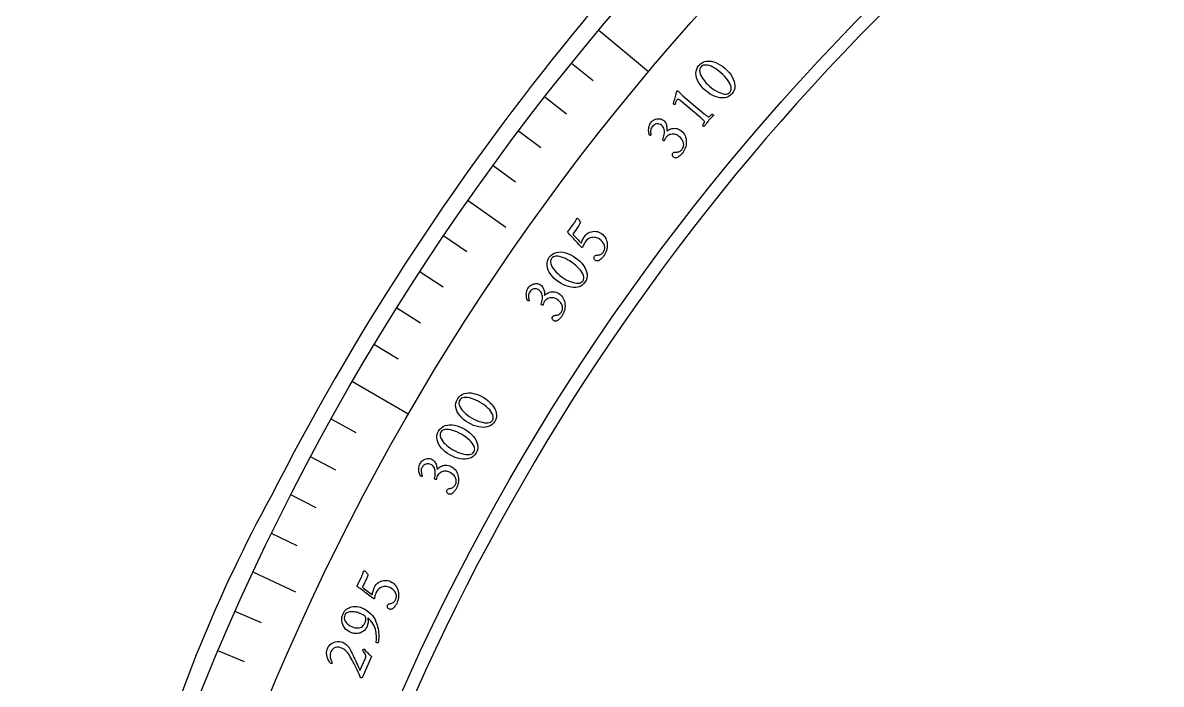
# Model space of a CAD drawing. Header units: millimetres. Extents: x -50 to 50, y -50 to 64.
# Drawn here: x -49.74 to -26.74, y 18.76 to 32.12 of the extents above; entities that cross this region are included whole.
import ezdxf

# ---------------------------------------------------------------- set-up
doc = ezdxf.new("R2010")
doc.units = ezdxf.units.MM
for name, color, linetype in [('CUT_INNER', 6, 'Continuous'), ('CUT_OUTER', 1, 'Continuous'), ('ENGRAVE', 7, 'Continuous'), ('ENGRAVE_FINE', 8, 'Continuous'), ('TEXT', 5, 'Continuous')]:
    doc.layers.add(name, color=color, linetype=linetype)

msp = doc.modelspace()

# ---------------------------------------------------------------- linework, layer by layer
at = {"layer": 'CUT_INNER'}
msp.add_arc((0.0002, -0.0001), 45.7499, 92.31774, 38.3206, dxfattribs=at)
at = {"layer": 'CUT_OUTER'}
for centre, radius, start, end in [((-1.0668, 1.1682), 48.533, 133.37373, 141.06052), ((1.9668, -1.2552), 52.4156, 141.08421, 152.99027), ((-19.5869, 8.734), 28.69, 151.21509, 164.50645)]:
    msp.add_arc(centre, radius, start, end, dxfattribs=at)
at = {"layer": 'ENGRAVE'}
for points in [[(-38.1069, 31.9755), (-37.1041, 31.1341)], [(-40.7487, 28.5326), (-39.9828, 27.9963)], [(-43.0804, 24.8725), (-41.9468, 24.218)], [(-45.0843, 21.0231), (-44.2369, 20.628)]]:
    msp.add_lwpolyline(points, dxfattribs=at)
for radius in [49.745, 48.436, 46.005]:
    msp.add_circle((0, 0), radius, dxfattribs=at)
at = {"layer": 'ENGRAVE_FINE'}
for points in [[(-38.6591, 31.3055), (-38.2231, 30.9525)], [(-39.1996, 30.6261), (-38.7575, 30.2807)], [(-39.7281, 29.9373), (-39.2801, 29.5997)], [(-40.2446, 29.2394), (-39.7907, 28.9096)], [(-41.2405, 27.8171), (-40.7754, 27.5033)], [(-41.7197, 27.0931), (-41.2492, 26.7875)], [(-42.1862, 26.3608), (-41.7104, 26.0635)], [(-42.6398, 25.6206), (-42.1589, 25.3316)], [(-43.508, 24.1169), (-43.0173, 23.8449)], [(-43.9222, 23.3539), (-43.4269, 23.0905)], [(-44.3231, 22.5838), (-43.8233, 22.3291)], [(-44.7105, 21.8068), (-44.2063, 21.5608)], [(-45.4443, 20.2331), (-44.9318, 20.0049)], [(-45.7905, 19.4369), (-45.2741, 19.2177)]]:
    msp.add_lwpolyline(points, dxfattribs=at)
at = {"layer": 'TEXT'}
for points in [[(-36.0837, 31.2616), (-36.0501, 31.2947), (-36.0133, 31.3198), (-35.9733, 31.3372), (-35.9301, 31.3467), (-35.8849, 31.349), (-35.8385, 31.345), (-35.7911, 31.3346), (-35.7427, 31.3178), (-35.6942, 31.2955), (-35.6469, 31.2683), (-35.6006, 31.2363), (-35.5554, 31.1995), (-35.5131, 31.1594), (-35.4754, 31.1176), (-35.4423, 31.0741), (-35.4139, 31.0289), (-35.391, 30.9829), (-35.3742, 30.9373), (-35.3637, 30.8919), (-35.3594, 30.8469), (-35.3622, 30.8031), (-35.3731, 30.7617), (-35.392, 30.7226), (-35.4189, 30.6857), (-35.4508, 30.6547), (-35.4864, 30.6309), (-35.5257, 30.6145), (-35.5687, 30.6054), (-35.6141, 30.6029), (-35.6607, 30.6066), (-35.7085, 30.6164), (-35.7574, 30.6324), (-35.8065, 30.6538), (-35.8544, 30.6801), (-35.9012, 30.7114), (-35.9469, 30.7475), (-35.9898, 30.7871), (-36.0279, 30.8284), (-36.0615, 30.8716), (-36.0903, 30.9166), (-36.1136, 30.9624), (-36.1304, 31.0081), (-36.1407, 31.0537), (-36.1446, 31.0991), (-36.1413, 31.1433), (-36.13, 31.1851), (-36.1109, 31.2246), (-36.0837, 31.2616)], [(-36.0411, 31.234), (-36.0569, 31.2107), (-36.0665, 31.1847), (-36.0697, 31.1558), (-36.0666, 31.1243), (-36.0579, 31.0908), (-36.0443, 31.0563), (-36.0256, 31.0206), (-36.0021, 30.9839), (-35.9742, 30.9469), (-35.9426, 30.9104), (-35.9073, 30.8745), (-35.8683, 30.8392), (-35.828, 30.8063), (-35.7874, 30.777), (-35.7467, 30.7512), (-35.7058, 30.7289), (-35.6659, 30.7107), (-35.6281, 30.6968), (-35.5924, 30.6873), (-35.5587, 30.6823), (-35.5281, 30.6822), (-35.5015, 30.6875), (-35.4791, 30.6982), (-35.4606, 30.7144), (-35.444, 30.7388), (-35.4342, 30.7657), (-35.4313, 30.7951), (-35.4352, 30.827), (-35.445, 30.8607), (-35.4599, 30.8954), (-35.4799, 30.9313), (-35.505, 30.9683), (-35.5341, 31.0055), (-35.5663, 31.042), (-35.6017, 31.078), (-35.6402, 31.1132), (-35.6806, 31.1467), (-35.7208, 31.1764), (-35.7607, 31.2022), (-35.8004, 31.2241), (-35.8391, 31.2419), (-35.8758, 31.2552), (-35.9107, 31.264), (-35.9436, 31.2684), (-35.9737, 31.2678), (-36, 31.2619), (-36.0225, 31.2506), (-36.0411, 31.234)], [(-36.0456, 30.2003), (-36.469, 30.555), (-36.4796, 30.5634), (-36.489, 30.5698), (-36.4972, 30.574), (-36.5042, 30.5762), (-36.5103, 30.5765), (-36.5161, 30.575), (-36.5216, 30.5717), (-36.5268, 30.5666), (-36.532, 30.5594), (-36.5375, 30.5497), (-36.5433, 30.5376), (-36.5496, 30.523), (-36.5555, 30.5081), (-36.5605, 30.4949), (-36.5646, 30.4835), (-36.5678, 30.4738), (-36.5753, 30.4729), (-36.5822, 30.4735), (-36.5885, 30.4756), (-36.5942, 30.4793), (-36.5943, 30.4793), (-36.5945, 30.4795), (-36.5948, 30.4798), (-36.5953, 30.4802), (-36.5971, 30.4819), (-36.5983, 30.4836), (-36.5989, 30.4853), (-36.5989, 30.4868), (-36.5905, 30.5165), (-36.5824, 30.5461), (-36.5746, 30.5755), (-36.5669, 30.6048), (-36.5596, 30.6327), (-36.5529, 30.6582), (-36.5468, 30.6811), (-36.5414, 30.7016), (-36.5368, 30.7185), (-36.5333, 30.7307), (-36.5311, 30.7382), (-36.53, 30.7411), (-36.5282, 30.7433), (-36.5257, 30.7454), (-36.5227, 30.7465), (-36.5193, 30.7465), (-36.5154, 30.7455), (-36.5115, 30.7439), (-36.5079, 30.7424), (-36.5048, 30.741), (-36.502, 30.7397), (-36.5006, 30.7381), (-36.4963, 30.7331), (-36.4893, 30.7249), (-36.4794, 30.7133), (-36.4665, 30.6992), (-36.4505, 30.6834), (-36.4312, 30.6658), (-36.4087, 30.6464), (-35.9765, 30.2826), (-35.9649, 30.2729), (-35.9536, 30.2636), (-35.9427, 30.2547), (-35.9322, 30.2462), (-35.9221, 30.2385), (-35.9125, 30.2321), (-35.9035, 30.227), (-35.895, 30.2231), (-35.8909, 30.2227), (-35.8856, 30.2239), (-35.8793, 30.2266), (-35.8719, 30.2309), (-35.864, 30.2363), (-35.8563, 30.2421), (-35.8487, 30.2484), (-35.8413, 30.2552), (-35.8346, 30.2618), (-35.829, 30.2674), (-35.8246, 30.272), (-35.8213, 30.2757), (-35.8176, 30.275), (-35.8133, 30.2732), (-35.8085, 30.2705), (-35.8032, 30.2668), (-35.7983, 30.2625), (-35.7947, 30.2584), (-35.7924, 30.2544), (-35.7914, 30.2504), (-35.8056, 30.2357), (-35.8192, 30.2215), (-35.8322, 30.208), (-35.8445, 30.1951), (-35.8566, 30.1821), (-35.869, 30.1685), (-35.8816, 30.1541), (-35.8944, 30.139), (-35.9066, 30.1243), (-35.9179, 30.1101), (-35.9286, 30.0965), (-35.9384, 30.0833), (-35.9482, 30.0698), (-35.9587, 30.0554), (-35.97, 30.04), (-35.9819, 30.0236), (-35.986, 30.0239), (-35.9904, 30.0254), (-35.9951, 30.0283), (-36.0001, 30.0324), (-36.0047, 30.037), (-36.0082, 30.0412), (-36.0106, 30.0451), (-36.012, 30.0487), (-36.0089, 30.0525), (-36.0051, 30.0577), (-36.0006, 30.0642), (-35.9953, 30.0719), (-35.9899, 30.0804), (-35.985, 30.0889), (-35.9806, 30.0975), (-35.9766, 30.1062), (-35.9737, 30.1142), (-35.9723, 30.1207), (-35.9723, 30.1257), (-35.9738, 30.1292), (-35.9791, 30.137), (-35.9856, 30.1451), (-35.9934, 30.1535), (-36.0025, 30.1624), (-36.0125, 30.1716), (-36.023, 30.181), (-36.0341, 30.1905), (-36.0456, 30.2003)], [(-37.0456, 30.1178), (-37.0332, 30.1311), (-37.0182, 30.1434), (-37.0007, 30.1549), (-36.9807, 30.1654), (-36.959, 30.1741), (-36.9364, 30.1802), (-36.9129, 30.1835), (-36.8886, 30.1842), (-36.8642, 30.1815), (-36.8406, 30.1744), (-36.8178, 30.1631), (-36.7958, 30.1475), (-36.7802, 30.133), (-36.767, 30.1169), (-36.7563, 30.0993), (-36.7479, 30.0801), (-36.7416, 30.0601), (-36.7369, 30.0401), (-36.7337, 30.02), (-36.7322, 29.9999), (-36.7318, 29.9805), (-36.7319, 29.9627), (-36.7326, 29.9463), (-36.7339, 29.9314), (-36.7181, 29.9444), (-36.6998, 29.9562), (-36.679, 29.9669), (-36.6557, 29.9764), (-36.6307, 29.984), (-36.6048, 29.9886), (-36.5781, 29.9903), (-36.5504, 29.9891), (-36.5226, 29.9841), (-36.4953, 29.9744), (-36.4685, 29.9601), (-36.4423, 29.9411), (-36.4171, 29.918), (-36.3956, 29.8931), (-36.3778, 29.8663), (-36.3636, 29.8376), (-36.3528, 29.8078), (-36.3451, 29.7774), (-36.3406, 29.7465), (-36.3393, 29.715), (-36.3409, 29.6834), (-36.3452, 29.6522), (-36.3523, 29.6213), (-36.3621, 29.5908), (-36.3744, 29.5611), (-36.3889, 29.5328), (-36.4057, 29.5059), (-36.4247, 29.4804), (-36.4339, 29.4698), (-36.4449, 29.4585), (-36.4576, 29.4465), (-36.4722, 29.4338), (-36.4878, 29.4216), (-36.5036, 29.4107), (-36.5198, 29.4013), (-36.5362, 29.3934), (-36.5403, 29.3927), (-36.546, 29.3924), (-36.5532, 29.3924), (-36.5619, 29.3927), (-36.571, 29.3937), (-36.5794, 29.396), (-36.5871, 29.3995), (-36.594, 29.4041), (-36.6042, 29.4137), (-36.612, 29.4242), (-36.6173, 29.4354), (-36.6201, 29.4475), (-36.6207, 29.4595), (-36.619, 29.4706), (-36.6153, 29.4807), (-36.6094, 29.4899), (-36.6, 29.4993), (-36.5895, 29.5059), (-36.5778, 29.5096), (-36.5649, 29.5105), (-36.5516, 29.5101), (-36.5388, 29.5102), (-36.5264, 29.5108), (-36.5144, 29.5118), (-36.5009, 29.514), (-36.488, 29.518), (-36.4757, 29.5236), (-36.4639, 29.5309), (-36.4527, 29.5393), (-36.4424, 29.5482), (-36.4329, 29.5577), (-36.4241, 29.5677), (-36.4137, 29.5826), (-36.4051, 29.5991), (-36.3985, 29.6173), (-36.3938, 29.6372), (-36.3917, 29.6584), (-36.3932, 29.6805), (-36.3981, 29.7036), (-36.4066, 29.7277), (-36.4193, 29.7522), (-36.437, 29.7769), (-36.4598, 29.8016), (-36.4876, 29.8263), (-36.5096, 29.8423), (-36.5323, 29.8547), (-36.5557, 29.8637), (-36.5799, 29.8692), (-36.6041, 29.8715), (-36.6278, 29.871), (-36.651, 29.8677), (-36.6737, 29.8615), (-36.695, 29.8527), (-36.7143, 29.8414), (-36.7316, 29.8277), (-36.7467, 29.8115), (-36.7535, 29.8024), (-36.7597, 29.7928), (-36.7652, 29.7825), (-36.77, 29.7716), (-36.7744, 29.7611), (-36.7783, 29.7519), (-36.7819, 29.7441), (-36.785, 29.7376), (-36.7918, 29.7385), (-36.7984, 29.7404), (-36.8048, 29.7435), (-36.8109, 29.7478), (-36.8143, 29.7508), (-36.817, 29.7536), (-36.8189, 29.7563), (-36.82, 29.7588), (-36.8085, 29.7842), (-36.7987, 29.8102), (-36.7905, 29.8365), (-36.7839, 29.8633), (-36.7796, 29.89), (-36.7782, 29.916), (-36.7798, 29.9414), (-36.7842, 29.966), (-36.7922, 29.9896), (-36.8044, 30.0118), (-36.8208, 30.0325), (-36.8415, 30.0518), (-36.8632, 30.0665), (-36.8862, 30.076), (-36.9105, 30.0804), (-36.936, 30.0797), (-36.9612, 30.0739), (-36.9846, 30.0632), (-37.0061, 30.0475), (-37.0258, 30.0269), (-37.0381, 30.0096), (-37.0476, 29.9918), (-37.0543, 29.9736), (-37.0581, 29.9548), (-37.0598, 29.9364), (-37.0603, 29.9191), (-37.0597, 29.9031), (-37.0578, 29.8883), (-37.0557, 29.8753), (-37.0542, 29.8647), (-37.0533, 29.8566), (-37.053, 29.8508), (-37.0552, 29.849), (-37.0584, 29.848), (-37.0626, 29.8477), (-37.0677, 29.8482), (-37.0731, 29.8493), (-37.078, 29.851), (-37.0825, 29.8533), (-37.0865, 29.8561), (-37.0918, 29.8749), (-37.0959, 29.8948), (-37.0989, 29.9156), (-37.1008, 29.9375), (-37.1011, 29.96), (-37.0997, 29.9828), (-37.0965, 30.0058), (-37.0914, 30.0291), (-37.0841, 30.0522), (-37.0741, 30.0747), (-37.0612, 30.0966), (-37.0456, 30.1178)], [(-38.3992, 27.801), (-38.3743, 27.8314), (-38.3476, 27.8567), (-38.3189, 27.8768), (-38.2884, 27.8917), (-38.257, 27.9019), (-38.2255, 27.9082), (-38.1941, 27.9104), (-38.1627, 27.9086), (-38.1322, 27.903), (-38.1037, 27.8941), (-38.0772, 27.8818), (-38.0525, 27.8661), (-38.0261, 27.8444), (-38.0032, 27.8207), (-37.9839, 27.7949), (-37.9681, 27.7671), (-37.9557, 27.738), (-37.9464, 27.708), (-37.9402, 27.6774), (-37.9371, 27.6461), (-37.9369, 27.6144), (-37.9395, 27.583), (-37.9448, 27.5518), (-37.9529, 27.5208), (-37.9635, 27.4905), (-37.9765, 27.4614), (-37.9917, 27.4336), (-38.0093, 27.4071), (-38.0179, 27.396), (-38.0282, 27.3841), (-38.0403, 27.3714), (-38.0541, 27.3579), (-38.069, 27.3448), (-38.0842, 27.3331), (-38.0998, 27.3228), (-38.1158, 27.314), (-38.1199, 27.3131), (-38.1255, 27.3124), (-38.1327, 27.312), (-38.1414, 27.3118), (-38.1506, 27.3124), (-38.1591, 27.3142), (-38.1669, 27.3172), (-38.174, 27.3215), (-38.1848, 27.3305), (-38.1931, 27.3405), (-38.199, 27.3514), (-38.2026, 27.3633), (-38.2038, 27.3753), (-38.2028, 27.3864), (-38.1996, 27.3968), (-38.1942, 27.4062), (-38.1854, 27.4162), (-38.1752, 27.4233), (-38.1637, 27.4277), (-38.1509, 27.4293), (-38.1377, 27.4297), (-38.1249, 27.4305), (-38.1125, 27.4317), (-38.1006, 27.4334), (-38.0873, 27.4364), (-38.0746, 27.4411), (-38.0626, 27.4474), (-38.0512, 27.4553), (-38.0405, 27.4643), (-38.0307, 27.4738), (-38.0217, 27.4838), (-38.0136, 27.4943), (-38.004, 27.5097), (-37.9963, 27.5267), (-37.9907, 27.5452), (-37.9871, 27.5653), (-37.9862, 27.5866), (-37.9889, 27.6086), (-37.9952, 27.6314), (-38.0049, 27.655), (-38.019, 27.6788), (-38.0381, 27.7024), (-38.0622, 27.7258), (-38.0913, 27.749), (-38.1098, 27.7608), (-38.1303, 27.7706), (-38.1527, 27.7785), (-38.177, 27.7845), (-38.2026, 27.7877), (-38.2287, 27.7872), (-38.2552, 27.783), (-38.2823, 27.7752), (-38.3091, 27.7627), (-38.335, 27.7445), (-38.3599, 27.7206), (-38.3838, 27.691), (-38.3906, 27.6808), (-38.3979, 27.6687), (-38.4057, 27.6545), (-38.414, 27.6383), (-38.4216, 27.6221), (-38.4275, 27.6078), (-38.4317, 27.5955), (-38.434, 27.5853), (-38.4356, 27.5838), (-38.4377, 27.5829), (-38.4404, 27.5825), (-38.4436, 27.5827), (-38.4471, 27.5833), (-38.4504, 27.5843), (-38.4536, 27.5857), (-38.4565, 27.5876), (-38.4832, 27.6163), (-38.51, 27.645), (-38.5367, 27.6737), (-38.5634, 27.7024), (-38.5896, 27.7306), (-38.615, 27.7579), (-38.6394, 27.7842), (-38.6629, 27.8095), (-38.6849, 27.8332), (-38.7049, 27.8544), (-38.7229, 27.8732), (-38.7389, 27.8895), (-38.6194, 28.0548), (-38.6111, 28.0664), (-38.6031, 28.0784), (-38.5952, 28.0907), (-38.5875, 28.1034), (-38.5802, 28.1157), (-38.5738, 28.1272), (-38.5682, 28.1376), (-38.5633, 28.1471), (-38.5595, 28.1551), (-38.5567, 28.1607), (-38.555, 28.1641), (-38.5545, 28.1652), (-38.5508, 28.1668), (-38.5475, 28.1683), (-38.5445, 28.1696), (-38.5417, 28.1708), (-38.5392, 28.1716), (-38.5367, 28.1718), (-38.5343, 28.1712), (-38.532, 28.1699), (-38.5298, 28.1679), (-38.5267, 28.1644), (-38.5225, 28.1595), (-38.5174, 28.1531), (-38.5118, 28.1456), (-38.5062, 28.1374), (-38.5005, 28.1285), (-38.4947, 28.119), (-38.4894, 28.1091), (-38.4849, 28.0993), (-38.4812, 28.0895), (-38.4783, 28.0798), (-38.4859, 28.067), (-38.4944, 28.0531), (-38.5036, 28.038), (-38.5137, 28.0217), (-38.5249, 28.0043), (-38.5374, 27.9856), (-38.5512, 27.9657), (-38.5663, 27.9446), (-38.6342, 27.8507), (-38.6128, 27.8275), (-38.5911, 27.8042), (-38.5692, 27.7809), (-38.547, 27.7575), (-38.5251, 27.7342), (-38.5038, 27.7114), (-38.4832, 27.6889), (-38.4633, 27.6668), (-38.4588, 27.6823), (-38.4526, 27.6992), (-38.4448, 27.7177), (-38.4354, 27.7377), (-38.4255, 27.7573), (-38.4161, 27.7743), (-38.4074, 27.7889), (-38.3992, 27.801)], [(-39.1082, 27.3839), (-39.0782, 27.4202), (-39.0441, 27.449), (-39.0061, 27.4703), (-38.9642, 27.4842), (-38.9194, 27.4912), (-38.8729, 27.492), (-38.8246, 27.4865), (-38.7747, 27.4748), (-38.7242, 27.4576), (-38.6743, 27.4354), (-38.625, 27.4083), (-38.5763, 27.3764), (-38.53, 27.3409), (-38.4882, 27.3032), (-38.4509, 27.2633), (-38.418, 27.2212), (-38.3904, 27.1779), (-38.3691, 27.1342), (-38.3539, 27.0902), (-38.345, 27.0458), (-38.3434, 27.002), (-38.3499, 26.9597), (-38.3647, 26.9188), (-38.3877, 26.8793), (-38.4162, 26.8452), (-38.4491, 26.8179), (-38.4865, 26.7976), (-38.5283, 26.7841), (-38.5733, 26.777), (-38.62, 26.7758), (-38.6686, 26.7807), (-38.7189, 26.7915), (-38.7699, 26.8078), (-38.8202, 26.829), (-38.87, 26.8553), (-38.9192, 26.8866), (-38.9659, 26.9215), (-39.0081, 26.9587), (-39.0459, 26.9982), (-39.0792, 27.0399), (-39.1071, 27.0831), (-39.1285, 27.1269), (-39.1435, 27.1711), (-39.152, 27.2159), (-39.1533, 27.2602), (-39.1464, 27.303), (-39.1314, 27.3442), (-39.1082, 27.3839)], [(-39.0629, 27.3608), (-39.0763, 27.336), (-39.0831, 27.3091), (-39.0833, 27.2801), (-39.077, 27.249), (-39.0649, 27.2166), (-39.0478, 27.1836), (-39.0256, 27.1501), (-38.9984, 27.116), (-38.9669, 27.0821), (-38.9317, 27.049), (-38.8929, 27.017), (-38.8505, 26.9858), (-38.8069, 26.9572), (-38.7636, 26.9322), (-38.7204, 26.9108), (-38.6775, 26.8929), (-38.6359, 26.8788), (-38.5969, 26.8689), (-38.5603, 26.8631), (-38.5263, 26.8616), (-38.4959, 26.8646), (-38.47, 26.8726), (-38.4488, 26.8856), (-38.4321, 26.9037), (-38.4181, 26.9296), (-38.4111, 26.9574), (-38.4112, 26.9869), (-38.4184, 27.0182), (-38.4316, 27.0507), (-38.45, 27.0838), (-38.4736, 27.1174), (-38.5023, 27.1516), (-38.5351, 27.1856), (-38.5709, 27.2186), (-38.6098, 27.2507), (-38.6517, 27.2819), (-38.6954, 27.311), (-38.7384, 27.3364), (-38.7808, 27.3579), (-38.8225, 27.3757), (-38.8628, 27.3894), (-38.9007, 27.3989), (-38.9363, 27.4041), (-38.9695, 27.405), (-38.9994, 27.4013), (-39.0249, 27.3927), (-39.0461, 27.3792), (-39.0629, 27.3608)], [(-39.5296, 26.7745), (-39.5184, 26.7888), (-39.5045, 26.8024), (-39.4881, 26.8153), (-39.4691, 26.8275), (-39.4482, 26.8381), (-39.4262, 26.8461), (-39.4031, 26.8515), (-39.3789, 26.8543), (-39.3544, 26.8537), (-39.3303, 26.8487), (-39.3066, 26.8394), (-39.2833, 26.8258), (-39.2665, 26.8127), (-39.252, 26.7978), (-39.2397, 26.7812), (-39.2298, 26.7628), (-39.2217, 26.7435), (-39.2152, 26.7239), (-39.2104, 26.7042), (-39.2071, 26.6843), (-39.205, 26.6651), (-39.2036, 26.6473), (-39.2028, 26.6309), (-39.2028, 26.616), (-39.1882, 26.6302), (-39.171, 26.6436), (-39.1512, 26.6561), (-39.1288, 26.6676), (-39.1046, 26.6773), (-39.0792, 26.6841), (-39.0527, 26.6882), (-39.025, 26.6894), (-38.9969, 26.6869), (-38.9688, 26.6796), (-38.9409, 26.6677), (-38.9132, 26.6511), (-38.8861, 26.6302), (-38.8625, 26.6072), (-38.8424, 26.5821), (-38.8257, 26.5548), (-38.8124, 26.526), (-38.8021, 26.4964), (-38.7949, 26.466), (-38.7908, 26.4347), (-38.7897, 26.4031), (-38.7913, 26.3717), (-38.7956, 26.3403), (-38.8027, 26.309), (-38.8124, 26.2784), (-38.8244, 26.2489), (-38.8388, 26.2207), (-38.8555, 26.1936), (-38.8637, 26.1822), (-38.8737, 26.17), (-38.8853, 26.157), (-38.8987, 26.1431), (-38.9132, 26.1295), (-38.928, 26.1173), (-38.9433, 26.1066), (-38.959, 26.0972), (-38.963, 26.0962), (-38.9687, 26.0953), (-38.9758, 26.0947), (-38.9845, 26.0942), (-38.9937, 26.0945), (-39.0023, 26.096), (-39.0102, 26.0988), (-39.0175, 26.1029), (-39.0285, 26.1115), (-39.0371, 26.1213), (-39.0434, 26.132), (-39.0473, 26.1438), (-39.0489, 26.1557), (-39.0482, 26.1669), (-39.0454, 26.1773), (-39.0403, 26.1869), (-39.0318, 26.1971), (-39.0219, 26.2046), (-39.0105, 26.2093), (-38.9978, 26.2113), (-38.9845, 26.2121), (-38.9718, 26.2133), (-38.9594, 26.215), (-38.9476, 26.217), (-38.9344, 26.2205), (-38.9218, 26.2255), (-38.91, 26.2322), (-38.8989, 26.2405), (-38.8885, 26.2498), (-38.879, 26.2596), (-38.8704, 26.2699), (-38.8625, 26.2806), (-38.8534, 26.2963), (-38.8463, 26.3136), (-38.8413, 26.3323), (-38.8383, 26.3525), (-38.8381, 26.3738), (-38.8415, 26.3957), (-38.8485, 26.4183), (-38.859, 26.4415), (-38.8738, 26.4649), (-38.8936, 26.4879), (-38.9184, 26.5105), (-38.9483, 26.5327), (-38.9716, 26.5467), (-38.9953, 26.5571), (-39.0194, 26.564), (-39.044, 26.5674), (-39.0683, 26.5676), (-39.0919, 26.565), (-39.1147, 26.5597), (-39.1367, 26.5516), (-39.1572, 26.5409), (-39.1755, 26.528), (-39.1914, 26.5128), (-39.2052, 26.4953), (-39.2111, 26.4858), (-39.2164, 26.4756), (-39.221, 26.4649), (-39.2249, 26.4536), (-39.2283, 26.4428), (-39.2314, 26.4333), (-39.2343, 26.4252), (-39.2368, 26.4185), (-39.2437, 26.4187), (-39.2505, 26.4201), (-39.2571, 26.4226), (-39.2635, 26.4263), (-39.2672, 26.429), (-39.2701, 26.4316), (-39.2722, 26.4341), (-39.2736, 26.4365), (-39.2643, 26.4628), (-39.2568, 26.4895), (-39.2509, 26.5165), (-39.2467, 26.5438), (-39.2447, 26.5707), (-39.2456, 26.5968), (-39.2494, 26.6219), (-39.2559, 26.6461), (-39.266, 26.6689), (-39.28, 26.6899), (-39.2982, 26.7091), (-39.3205, 26.7265), (-39.3434, 26.7392), (-39.3672, 26.7467), (-39.3917, 26.749), (-39.4171, 26.746), (-39.4417, 26.7381), (-39.464, 26.7254), (-39.4841, 26.7079), (-39.5019, 26.6856), (-39.5127, 26.6673), (-39.5206, 26.6488), (-39.5256, 26.63), (-39.5278, 26.611), (-39.5279, 26.5925), (-39.5269, 26.5753), (-39.5249, 26.5594), (-39.5217, 26.5448), (-39.5185, 26.532), (-39.516, 26.5216), (-39.5144, 26.5135), (-39.5137, 26.5079), (-39.5157, 26.5059), (-39.5188, 26.5045), (-39.523, 26.5039), (-39.5281, 26.5039), (-39.5335, 26.5046), (-39.5386, 26.5059), (-39.5432, 26.5077), (-39.5475, 26.5102), (-39.5544, 26.5285), (-39.5603, 26.5479), (-39.5651, 26.5684), (-39.5688, 26.59), (-39.5712, 26.6124), (-39.5717, 26.6352), (-39.5705, 26.6585), (-39.5675, 26.6821), (-39.5622, 26.7058), (-39.5542, 26.7291), (-39.5433, 26.752), (-39.5296, 26.7745)], [(-40.9641, 24.5208), (-40.9367, 24.5592), (-40.9048, 24.5904), (-40.8684, 24.6144), (-40.8276, 24.6312), (-40.7834, 24.6414), (-40.7371, 24.6455), (-40.6886, 24.6435), (-40.6379, 24.6354), (-40.5864, 24.6218), (-40.535, 24.6032), (-40.4839, 24.5797), (-40.433, 24.5513), (-40.3843, 24.5192), (-40.3399, 24.4846), (-40.2998, 24.4475), (-40.264, 24.4079), (-40.2334, 24.3666), (-40.209, 24.3246), (-40.1908, 24.2818), (-40.1787, 24.2382), (-40.1739, 24.1946), (-40.1774, 24.1519), (-40.1892, 24.11), (-40.2094, 24.0691), (-40.2354, 24.033), (-40.2663, 24.0034), (-40.3021, 23.9804), (-40.3429, 23.964), (-40.3872, 23.9537), (-40.4337, 23.9492), (-40.4825, 23.9506), (-40.5335, 23.9578), (-40.5855, 23.9704), (-40.6372, 23.988), (-40.6888, 24.0106), (-40.7401, 24.0383), (-40.7891, 24.0698), (-40.8339, 24.1039), (-40.8744, 24.1406), (-40.9106, 24.1799), (-40.9415, 24.221), (-40.966, 24.2631), (-40.9841, 24.3061), (-40.9958, 24.3502), (-41.0002, 24.3943), (-40.9964, 24.4374), (-40.9843, 24.4796), (-40.9641, 24.5208)], [(-40.9172, 24.501), (-40.9288, 24.4753), (-40.9337, 24.448), (-40.9319, 24.4191), (-40.9234, 24.3885), (-40.909, 24.3571), (-40.8895, 24.3254), (-40.865, 24.2936), (-40.8354, 24.2615), (-40.8015, 24.2299), (-40.7641, 24.1995), (-40.7231, 24.1702), (-40.6786, 24.1422), (-40.6331, 24.1168), (-40.5881, 24.095), (-40.5435, 24.0767), (-40.4994, 24.0619), (-40.4569, 24.0508), (-40.4173, 24.0437), (-40.3804, 24.0406), (-40.3464, 24.0415), (-40.3162, 24.0466), (-40.291, 24.0565), (-40.2708, 24.071), (-40.2554, 24.0901), (-40.2433, 24.1171), (-40.2383, 24.1452), (-40.2405, 24.1747), (-40.2499, 24.2054), (-40.2654, 24.2369), (-40.2861, 24.2685), (-40.3121, 24.3004), (-40.3431, 24.3324), (-40.3783, 24.364), (-40.4164, 24.3944), (-40.4575, 24.4236), (-40.5015, 24.4517), (-40.5471, 24.4777), (-40.5918, 24.4999), (-40.6356, 24.5184), (-40.6786, 24.5331), (-40.7197, 24.5439), (-40.7582, 24.5506), (-40.7941, 24.5533), (-40.8273, 24.5518), (-40.8568, 24.546), (-40.8817, 24.5356), (-40.9018, 24.5206), (-40.9172, 24.501)], [(-41.346, 23.8711), (-41.3193, 23.9099), (-41.2879, 23.9416), (-41.2519, 23.9662), (-41.2113, 23.9837), (-41.1673, 23.9946), (-41.121, 23.9994), (-41.0725, 23.9981), (-41.0218, 23.9908), (-40.97, 23.978), (-40.9183, 23.9603), (-40.8668, 23.9376), (-40.8155, 23.91), (-40.7663, 23.8787), (-40.7214, 23.8448), (-40.6807, 23.8083), (-40.6443, 23.7693), (-40.613, 23.7285), (-40.588, 23.6869), (-40.5691, 23.6443), (-40.5563, 23.6009), (-40.5508, 23.5574), (-40.5537, 23.5147), (-40.5648, 23.4726), (-40.5843, 23.4314), (-40.6097, 23.3949), (-40.6402, 23.3648), (-40.6756, 23.3413), (-40.7161, 23.3242), (-40.7603, 23.3132), (-40.8067, 23.308), (-40.8555, 23.3086), (-40.9066, 23.3149), (-40.9588, 23.3267), (-41.0108, 23.3435), (-41.0627, 23.3653), (-41.1144, 23.3922), (-41.164, 23.4229), (-41.2093, 23.4563), (-41.2504, 23.4923), (-41.2872, 23.5311), (-41.3187, 23.5717), (-41.3439, 23.6134), (-41.3627, 23.6562), (-41.3751, 23.7), (-41.3802, 23.744), (-41.377, 23.7872), (-41.3656, 23.8296), (-41.346, 23.8711)], [(-41.2989, 23.8521), (-41.3101, 23.8262), (-41.3145, 23.7988), (-41.3122, 23.7699), (-41.3032, 23.7395), (-41.2884, 23.7083), (-41.2684, 23.677), (-41.2434, 23.6455), (-41.2133, 23.6139), (-41.1789, 23.5828), (-41.141, 23.553), (-41.0996, 23.5244), (-41.0546, 23.4971), (-41.0087, 23.4724), (-40.9634, 23.4513), (-40.9185, 23.4337), (-40.8742, 23.4196), (-40.8315, 23.4092), (-40.7918, 23.4027), (-40.7549, 23.4002), (-40.7209, 23.4016), (-40.6908, 23.4072), (-40.6657, 23.4175), (-40.6457, 23.4323), (-40.6307, 23.4517), (-40.619, 23.4788), (-40.6144, 23.507), (-40.6171, 23.5364), (-40.627, 23.567), (-40.643, 23.5982), (-40.6642, 23.6296), (-40.6906, 23.661), (-40.7222, 23.6926), (-40.7579, 23.7236), (-40.7964, 23.7534), (-40.8379, 23.782), (-40.8824, 23.8093), (-40.9284, 23.8346), (-40.9735, 23.8561), (-41.0176, 23.8739), (-41.0607, 23.8879), (-41.1021, 23.8981), (-41.1407, 23.9042), (-41.1765, 23.9062), (-41.2097, 23.9043), (-41.2392, 23.898), (-41.2639, 23.8872), (-41.2838, 23.8719), (-41.2989, 23.8521)], [(-41.7127, 23.2273), (-41.7028, 23.2426), (-41.6902, 23.2573), (-41.6749, 23.2717), (-41.6571, 23.2855), (-41.6372, 23.2978), (-41.616, 23.3077), (-41.5934, 23.3151), (-41.5696, 23.32), (-41.5451, 23.3215), (-41.5206, 23.3187), (-41.4962, 23.3115), (-41.4718, 23.3), (-41.454, 23.2884), (-41.4382, 23.2748), (-41.4246, 23.2593), (-41.413, 23.2419), (-41.4033, 23.2233), (-41.3951, 23.2044), (-41.3886, 23.1852), (-41.3836, 23.1657), (-41.3798, 23.1467), (-41.3768, 23.129), (-41.3747, 23.1128), (-41.3734, 23.0979), (-41.36, 23.1134), (-41.344, 23.1282), (-41.3254, 23.1424), (-41.3042, 23.1558), (-41.2809, 23.1676), (-41.2562, 23.1766), (-41.2301, 23.183), (-41.2027, 23.1866), (-41.1744, 23.1865), (-41.1458, 23.1817), (-41.117, 23.1723), (-41.0879, 23.1581), (-41.0591, 23.1397), (-41.0336, 23.1189), (-41.0113, 23.0956), (-40.9924, 23.0698), (-40.9766, 23.0423), (-40.9638, 23.0137), (-40.954, 22.9841), (-40.9472, 22.9533), (-40.9433, 22.9219), (-40.9421, 22.8904), (-40.9437, 22.8588), (-40.9481, 22.827), (-40.955, 22.7957), (-40.9644, 22.7653), (-40.9763, 22.7359), (-40.9905, 22.7074), (-40.9978, 22.6954), (-41.0066, 22.6824), (-41.0171, 22.6683), (-41.0292, 22.6533), (-41.0424, 22.6385), (-41.0562, 22.6251), (-41.0704, 22.6131), (-41.0852, 22.6024), (-41.0892, 22.601), (-41.0947, 22.5997), (-41.1018, 22.5984), (-41.1104, 22.5972), (-41.1196, 22.5967), (-41.1283, 22.5975), (-41.1364, 22.5996), (-41.144, 22.6029), (-41.1557, 22.6106), (-41.1652, 22.6196), (-41.1724, 22.6297), (-41.1773, 22.6411), (-41.1799, 22.6528), (-41.1802, 22.664), (-41.1783, 22.6746), (-41.174, 22.6847), (-41.1665, 22.6956), (-41.1573, 22.7039), (-41.1464, 22.7096), (-41.1338, 22.7127), (-41.1207, 22.7147), (-41.1081, 22.717), (-41.096, 22.7197), (-41.0843, 22.7228), (-41.0715, 22.7273), (-41.0594, 22.7335), (-41.0482, 22.7411), (-41.0379, 22.7504), (-41.0284, 22.7606), (-41.0198, 22.7712), (-41.012, 22.7821), (-41.0051, 22.7935), (-40.9974, 22.81), (-40.9919, 22.8277), (-40.9885, 22.8468), (-40.9873, 22.8672), (-40.989, 22.8884), (-40.9942, 22.91), (-41.0031, 22.9319), (-41.0156, 22.9541), (-41.0324, 22.9761), (-41.0542, 22.9973), (-41.0809, 23.0176), (-41.1126, 23.0372), (-41.137, 23.0491), (-41.1615, 23.0574), (-41.1862, 23.0622), (-41.2109, 23.0634), (-41.2351, 23.0614), (-41.2584, 23.0568), (-41.2807, 23.0495), (-41.3019, 23.0395), (-41.3214, 23.0272), (-41.3385, 23.0127), (-41.3531, 22.9962), (-41.3652, 22.9776), (-41.3703, 22.9675), (-41.3747, 22.9569), (-41.3783, 22.9459), (-41.3812, 22.9343), (-41.3837, 22.9232), (-41.386, 22.9134), (-41.3881, 22.9051), (-41.39, 22.8982), (-41.3969, 22.8978), (-41.4038, 22.8986), (-41.4106, 22.9006), (-41.4173, 22.9037), (-41.4212, 22.9061), (-41.4243, 22.9084), (-41.4267, 22.9107), (-41.4282, 22.9129), (-41.4213, 22.94), (-41.4161, 22.9673), (-41.4126, 22.9947), (-41.4108, 23.0222), (-41.4112, 23.0492), (-41.4144, 23.0751), (-41.4203, 23.0998), (-41.4289, 23.1233), (-41.4409, 23.1451), (-41.4568, 23.1648), (-41.4765, 23.1824), (-41.5002, 23.1978), (-41.5242, 23.2085), (-41.5485, 23.2139), (-41.5732, 23.214), (-41.5982, 23.2088), (-41.622, 23.1988), (-41.6431, 23.1841), (-41.6616, 23.165), (-41.6774, 23.1413), (-41.6866, 23.1221), (-41.6928, 23.1029), (-41.6962, 23.0838), (-41.6967, 23.0646), (-41.6952, 23.0462), (-41.6927, 23.0292), (-41.6893, 23.0135), (-41.6849, 22.9992), (-41.6805, 22.9868), (-41.6772, 22.9766), (-41.6749, 22.9687), (-41.6736, 22.9632), (-41.6755, 22.961), (-41.6785, 22.9594), (-41.6825, 22.9584), (-41.6876, 22.958), (-41.6931, 22.9582), (-41.6983, 22.959), (-41.7031, 22.9604), (-41.7075, 22.9625), (-41.716, 22.9801), (-41.7235, 22.9989), (-41.7301, 23.019), (-41.7357, 23.0402), (-41.74, 23.0623), (-41.7425, 23.085), (-41.7434, 23.1082), (-41.7425, 23.1321), (-41.7393, 23.1561), (-41.7332, 23.18), (-41.7244, 23.2037), (-41.7127, 23.2273)], [(-42.6434, 20.7106), (-42.6242, 20.745), (-42.6023, 20.7745), (-42.5775, 20.7992), (-42.5501, 20.8192), (-42.5209, 20.8348), (-42.491, 20.8464), (-42.4604, 20.854), (-42.4292, 20.8577), (-42.3982, 20.8575), (-42.3686, 20.8537), (-42.3403, 20.8462), (-42.3133, 20.835), (-42.2835, 20.8183), (-42.2569, 20.7989), (-42.2334, 20.7768), (-42.213, 20.7522), (-42.1957, 20.7256), (-42.1813, 20.6978), (-42.1699, 20.6687), (-42.1614, 20.6383), (-42.1557, 20.6072), (-42.1528, 20.5759), (-42.1527, 20.5442), (-42.1553, 20.5122), (-42.1605, 20.4805), (-42.1682, 20.4497), (-42.1783, 20.4196), (-42.191, 20.3904), (-42.1975, 20.378), (-42.2057, 20.3645), (-42.2154, 20.3499), (-42.2266, 20.3343), (-42.239, 20.3188), (-42.252, 20.3046), (-42.2655, 20.2918), (-42.2797, 20.2803), (-42.2836, 20.2787), (-42.289, 20.2771), (-42.296, 20.2754), (-42.3046, 20.2737), (-42.3137, 20.2727), (-42.3224, 20.273), (-42.3306, 20.2746), (-42.3384, 20.2776), (-42.3506, 20.2846), (-42.3605, 20.293), (-42.3682, 20.3027), (-42.3738, 20.3138), (-42.377, 20.3254), (-42.378, 20.3365), (-42.3766, 20.3473), (-42.373, 20.3575), (-42.366, 20.3688), (-42.3573, 20.3777), (-42.3467, 20.3839), (-42.3344, 20.3877), (-42.3214, 20.3904), (-42.3089, 20.3934), (-42.297, 20.3968), (-42.2855, 20.4005), (-42.2729, 20.4058), (-42.2613, 20.4126), (-42.2505, 20.4209), (-42.2407, 20.4307), (-42.2317, 20.4414), (-42.2237, 20.4524), (-42.2166, 20.4638), (-42.2104, 20.4756), (-42.2036, 20.4924), (-42.1991, 20.5105), (-42.1967, 20.5297), (-42.1967, 20.5502), (-42.1995, 20.5713), (-42.206, 20.5925), (-42.2161, 20.6139), (-42.2298, 20.6353), (-42.2478, 20.6564), (-42.2707, 20.6763), (-42.2985, 20.6951), (-42.3312, 20.7129), (-42.3515, 20.7213), (-42.3733, 20.7275), (-42.3967, 20.7314), (-42.4217, 20.733), (-42.4475, 20.7317), (-42.4731, 20.7267), (-42.4985, 20.718), (-42.5238, 20.7056), (-42.5481, 20.6886), (-42.5704, 20.6662), (-42.5908, 20.6383), (-42.6092, 20.605), (-42.6141, 20.5939), (-42.6192, 20.5806), (-42.6244, 20.5653), (-42.6297, 20.5479), (-42.6344, 20.5306), (-42.6378, 20.5155), (-42.6397, 20.5027), (-42.6403, 20.4922), (-42.6415, 20.4905), (-42.6434, 20.4892), (-42.646, 20.4884), (-42.6493, 20.488), (-42.6528, 20.4879), (-42.6562, 20.4884), (-42.6596, 20.4892), (-42.6628, 20.4905), (-42.6941, 20.5142), (-42.7254, 20.5378), (-42.7567, 20.5614), (-42.788, 20.5851), (-42.8188, 20.6083), (-42.8484, 20.6308), (-42.8771, 20.6525), (-42.9046, 20.6733), (-42.9304, 20.6928), (-42.9538, 20.7102), (-42.9748, 20.7255), (-42.9933, 20.7389), (-42.9043, 20.9224), (-42.8982, 20.9353), (-42.8924, 20.9485), (-42.8867, 20.962), (-42.8813, 20.9758), (-42.8764, 20.9892), (-42.872, 21.0016), (-42.8683, 21.0129), (-42.8652, 21.0231), (-42.8627, 21.0315), (-42.861, 21.0376), (-42.8599, 21.0412), (-42.8596, 21.0424), (-42.8563, 21.0446), (-42.8532, 21.0466), (-42.8505, 21.0485), (-42.848, 21.0501), (-42.8456, 21.0514), (-42.8432, 21.0519), (-42.8408, 21.0518), (-42.8383, 21.0509), (-42.8358, 21.0493), (-42.8321, 21.0465), (-42.8272, 21.0423), (-42.821, 21.0369), (-42.8142, 21.0305), (-42.8072, 21.0234), (-42.8, 21.0157), (-42.7927, 21.0072), (-42.7857, 20.9984), (-42.7796, 20.9896), (-42.7743, 20.9806), (-42.7697, 20.9715), (-42.775, 20.9576), (-42.7809, 20.9424), (-42.7874, 20.9259), (-42.7945, 20.9082), (-42.8025, 20.889), (-42.8116, 20.8685), (-42.8217, 20.8465), (-42.8329, 20.8231), (-42.8834, 20.7188), (-42.8584, 20.6997), (-42.833, 20.6805), (-42.8074, 20.6613), (-42.7815, 20.6421), (-42.7558, 20.6231), (-42.7308, 20.6042), (-42.7067, 20.5857), (-42.6832, 20.5674), (-42.6815, 20.5834), (-42.6784, 20.6012), (-42.6739, 20.6208), (-42.6681, 20.6421), (-42.6617, 20.6631), (-42.6554, 20.6815), (-42.6494, 20.6973), (-42.6434, 20.7106)], [(-42.6043, 19.6026), (-42.602, 19.6261), (-42.6003, 19.6515), (-42.5992, 19.6789), (-42.5988, 19.7081), (-42.5996, 19.7389), (-42.6022, 19.7706), (-42.6067, 19.8033), (-42.613, 19.8369), (-42.6217, 19.871), (-42.6335, 19.9051), (-42.6482, 19.9392), (-42.6658, 19.9733), (-42.6872, 20.0068), (-42.7128, 20.0391), (-42.7427, 20.0703), (-42.7769, 20.1004), (-42.7721, 20.078), (-42.7693, 20.0552), (-42.7686, 20.0319), (-42.77, 20.0081), (-42.773, 19.9851), (-42.7772, 19.9641), (-42.7827, 19.9452), (-42.7895, 19.9283), (-42.8054, 19.898), (-42.8232, 19.8716), (-42.8427, 19.8492), (-42.864, 19.8309), (-42.8865, 19.816), (-42.9097, 19.8041), (-42.9335, 19.7952), (-42.9579, 19.7893), (-42.9825, 19.7859), (-43.0066, 19.7846), (-43.0304, 19.7855), (-43.0537, 19.7885), (-43.076, 19.793), (-43.0967, 19.7984), (-43.1157, 19.8046), (-43.133, 19.8118), (-43.1663, 19.8296), (-43.1962, 19.8511), (-43.2226, 19.8761), (-43.2457, 19.9047), (-43.265, 19.9361), (-43.2802, 19.9691), (-43.2912, 20.0038), (-43.298, 20.0402), (-43.3, 20.0773), (-43.2968, 20.1138), (-43.2882, 20.1499), (-43.2744, 20.1854), (-43.26, 20.2123), (-43.2431, 20.2363), (-43.2238, 20.2575), (-43.202, 20.2759), (-43.1784, 20.2915), (-43.1536, 20.3046), (-43.1276, 20.3149), (-43.1004, 20.3227), (-43.0725, 20.3279), (-43.0443, 20.3306), (-43.0158, 20.3308), (-42.9871, 20.3285), (-42.9587, 20.324), (-42.9314, 20.3174), (-42.9052, 20.3088), (-42.88, 20.2982), (-42.8341, 20.2741), (-42.7913, 20.247), (-42.7514, 20.2168), (-42.7146, 20.1834), (-42.6815, 20.1473), (-42.6528, 20.1088), (-42.6285, 20.0678), (-42.6087, 20.0244), (-42.5956, 19.9909), (-42.5844, 19.956), (-42.575, 19.9196), (-42.5674, 19.8818), (-42.5615, 19.8435), (-42.5571, 19.8057), (-42.5544, 19.7684), (-42.5532, 19.7316), (-42.5535, 19.6959), (-42.5551, 19.6621), (-42.5581, 19.6302), (-42.5624, 19.6002), (-42.5652, 19.5966), (-42.5695, 19.5946), (-42.5754, 19.5944), (-42.5828, 19.5958), (-42.5903, 19.5979), (-42.5964, 19.5998), (-42.6011, 19.6013), (-42.6043, 19.6026)], [(-42.8266, 20.1361), (-42.8362, 20.1421), (-42.8461, 20.148), (-42.8562, 20.1538), (-42.8665, 20.1596), (-42.877, 20.1652), (-42.8876, 20.1707), (-42.8982, 20.176), (-42.9089, 20.1811), (-42.9303, 20.1905), (-42.9527, 20.1989), (-42.9761, 20.2065), (-43.0005, 20.2132), (-43.0252, 20.2187), (-43.0497, 20.2227), (-43.0739, 20.2252), (-43.0979, 20.2262), (-43.1211, 20.2254), (-43.1431, 20.2225), (-43.1638, 20.2174), (-43.1834, 20.2101), (-43.2011, 20.2005), (-43.2162, 20.1883), (-43.2287, 20.1736), (-43.2387, 20.1563), (-43.2483, 20.1264), (-43.2499, 20.0957), (-43.2432, 20.0643), (-43.2285, 20.0322), (-43.2067, 20.0013), (-43.1792, 19.9738), (-43.146, 19.9495), (-43.107, 19.9285), (-43.0808, 19.9176), (-43.0546, 19.9089), (-43.0281, 19.9025), (-43.0015, 19.8984), (-42.9754, 19.897), (-42.9505, 19.8991), (-42.9268, 19.9047), (-42.9042, 19.9137), (-42.8834, 19.9265), (-42.8648, 19.9437), (-42.8485, 19.9652), (-42.8343, 19.991), (-42.8284, 20.0049), (-42.8232, 20.0201), (-42.8187, 20.0364), (-42.8149, 20.0539), (-42.813, 20.0727), (-42.8144, 20.0926), (-42.8189, 20.1138), (-42.8266, 20.1361)], [(-42.8542, 19.4731), (-42.8413, 19.4595), (-42.8275, 19.4453), (-42.8127, 19.4304), (-42.7969, 19.4149), (-42.7809, 19.3995), (-42.7656, 19.3847), (-42.7507, 19.3705), (-42.7365, 19.3569), (-42.7236, 19.3448), (-42.7131, 19.3349), (-42.7048, 19.3271), (-42.6988, 19.3215), (-42.8904, 18.8923), (-42.8927, 18.891), (-42.8955, 18.8898), (-42.8987, 18.8887), (-42.9024, 18.8877), (-42.906, 18.887), (-42.9091, 18.8867), (-42.9118, 18.8869), (-42.9139, 18.8875), (-42.9321, 18.9269), (-42.9507, 18.9669), (-42.9699, 19.0075), (-42.9894, 19.0488), (-43.0093, 19.09), (-43.0292, 19.1306), (-43.0493, 19.1705), (-43.0694, 19.2097), (-43.0893, 19.2475), (-43.1087, 19.2829), (-43.1276, 19.316), (-43.146, 19.3468), (-43.1653, 19.3765), (-43.1844, 19.402), (-43.2033, 19.4232), (-43.222, 19.4403), (-43.2412, 19.4546), (-43.2614, 19.4678), (-43.2827, 19.4798), (-43.3051, 19.4908), (-43.3368, 19.5021), (-43.3682, 19.5073), (-43.3992, 19.5065), (-43.4299, 19.4997), (-43.4583, 19.4872), (-43.4825, 19.4696), (-43.5024, 19.4469), (-43.518, 19.4191), (-43.5276, 19.3941), (-43.5336, 19.3696), (-43.5362, 19.3454), (-43.5354, 19.3216), (-43.5322, 19.2989), (-43.5277, 19.2777), (-43.522, 19.258), (-43.515, 19.24), (-43.5077, 19.224), (-43.5012, 19.2107), (-43.4954, 19.2001), (-43.4903, 19.192), (-43.4925, 19.1884), (-43.4959, 19.1851), (-43.5003, 19.1821), (-43.5057, 19.1796), (-43.5112, 19.1776), (-43.5157, 19.1765), (-43.5192, 19.1761), (-43.5216, 19.1765), (-43.5271, 19.1823), (-43.5339, 19.1906), (-43.5419, 19.2016), (-43.5512, 19.2151), (-43.5609, 19.2308), (-43.5702, 19.2483), (-43.579, 19.2677), (-43.5874, 19.289), (-43.5947, 19.3115), (-43.6003, 19.3348), (-43.6043, 19.3587), (-43.6066, 19.3835), (-43.6065, 19.4085), (-43.6032, 19.4337), (-43.5967, 19.4588), (-43.5871, 19.484), (-43.5719, 19.5129), (-43.5536, 19.5387), (-43.5321, 19.5614), (-43.5075, 19.5811), (-43.4809, 19.5974), (-43.4532, 19.6101), (-43.4246, 19.6193), (-43.3949, 19.6249), (-43.3652, 19.6268), (-43.3364, 19.6246), (-43.3084, 19.6184), (-43.2812, 19.6083), (-43.2554, 19.5952), (-43.2315, 19.58), (-43.2094, 19.5628), (-43.1893, 19.5435), (-43.1708, 19.5225), (-43.154, 19.5002), (-43.1387, 19.4764), (-43.125, 19.4513), (-43.1079, 19.4167), (-43.0904, 19.3805), (-43.0725, 19.3427), (-43.0543, 19.3034), (-43.0362, 19.2639), (-43.0187, 19.2256), (-43.0018, 19.1884), (-42.9855, 19.1524), (-42.9703, 19.1188), (-42.9566, 19.0888), (-42.9445, 19.0623), (-42.9339, 19.0394), (-42.8236, 19.2863), (-42.8172, 19.3045), (-42.8144, 19.3224), (-42.8153, 19.34), (-42.82, 19.3573), (-42.8281, 19.3749), (-42.8395, 19.3935), (-42.8541, 19.4131), (-42.8721, 19.4337), (-42.8746, 19.4371), (-42.8757, 19.4411), (-42.8753, 19.4458), (-42.8734, 19.4512), (-42.8722, 19.4533), (-42.8704, 19.456), (-42.8681, 19.4591), (-42.8651, 19.4627), (-42.8619, 19.4663), (-42.8591, 19.4692), (-42.8565, 19.4715), (-42.8542, 19.4731)]]:
    msp.add_lwpolyline(points, close=True, dxfattribs=at)

doc.saveas('drawing.dxf')
